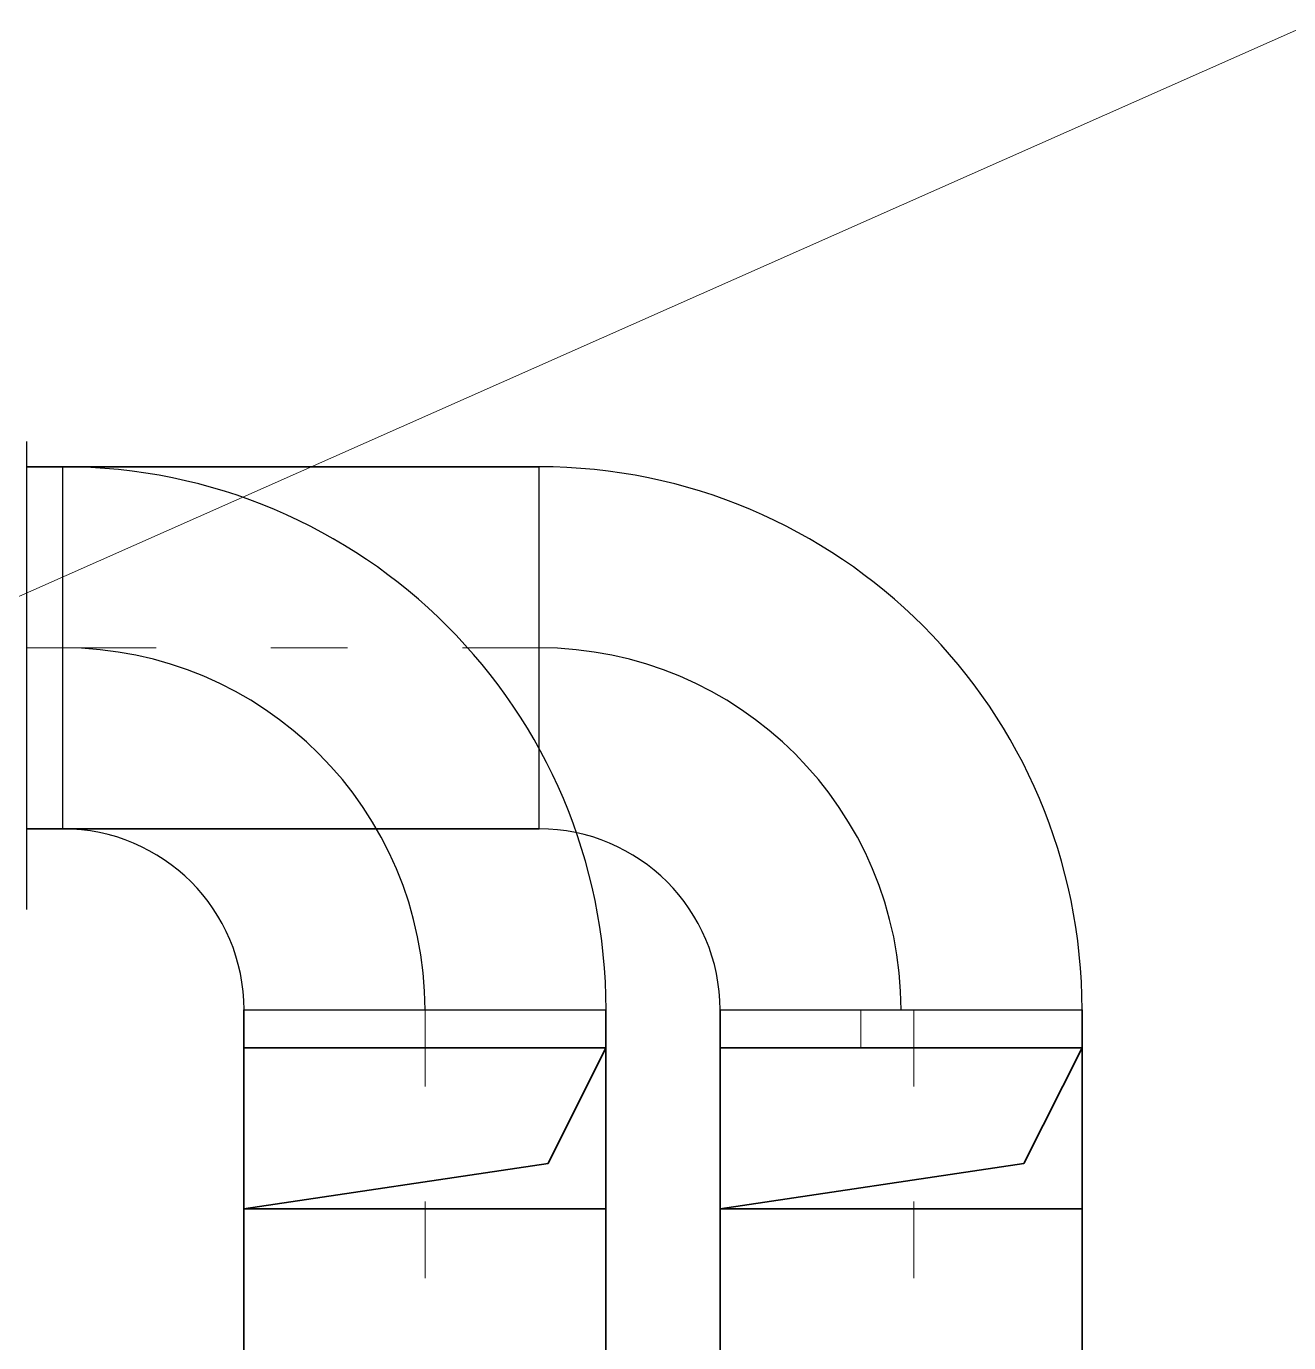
# Model space of a CAD drawing. Header units: inches. Extents: x 23 to 100097, y 11 to 104145.
# Drawn here: x 12442 to 14420, y 67154 to 69216 of the extents above; entities that cross this region are included whole.
import ezdxf

# ---------------------------------------------------------------- set-up
doc = ezdxf.new("R2010")
doc.units = ezdxf.units.IN
doc.header["$MEASUREMENT"] = 0
doc.linetypes.add('ACAD_ISO03W100', pattern=[30, 12, -18])
doc.layers.add('Divar', color=7, linetype='Continuous', lineweight=25)
doc.layers.add('TEKST', color=7, linetype='Continuous')
doc.layers.add('VRV MUSA', color=5, linetype='Continuous')

msp = doc.modelspace()

# ---------------------------------------------------------------- linework, layer by layer
at = {"color": 3, "ltscale": 500}
for p, q in [((12499.8, 67958.8), (12499.8, 68525.9)), ((12783.3, 67675.2), (13350.4, 67675.2))]:
    msp.add_line(p, q, dxfattribs=at)
at = {"color": 5, "ltscale": 500}
for p, q in [((13245.5, 67958.8), (13245.5, 68525.9)), ((13529, 67675.2), (14096.1, 67675.2))]:
    msp.add_line(p, q, dxfattribs=at)
at = {"color": 3, "ltscale": 500}
for radius in [850.7, 567.1, 283.6]:
    msp.add_arc((12499.8, 67675.2), radius, 0, 90, dxfattribs=at)
at = {"color": 5, "ltscale": 500}
for radius in [850.7, 567.1, 283.6]:
    msp.add_arc((13245.5, 67675.2), radius, 0, 90, dxfattribs=at)
at = {"layer": 'Divar'}
msp.add_line((12442.4, 68565.3), (12442.4, 67832.5), dxfattribs=at)
at = {"layer": 'TEKST', "color": 3, "lineweight": 35, "ltscale": 0.95}
for p, q in [((12499.8, 68525.9), (12442.4, 68525.9)), ((12499.8, 67958.8), (12442.4, 67958.8)), ((12783.3, 67675.2), (12783.3, 63955.9)), ((12783.3, 67615.8), (12783.3, 67675.2)), ((13350.4, 67675.2), (13350.4, 63955.9)), ((13350.4, 67615.8), (13259.6, 67434.4)), ((13259.6, 67434.4), (12783.3, 67363.7))]:
    msp.add_line(p, q, dxfattribs=at)
at = {"layer": 'TEKST', "color": 5, "lineweight": 35, "ltscale": 0.95}
for p, q in [((13245.5, 68525.9), (12442.4, 68525.9)), ((13245.5, 67958.8), (12442.4, 67958.8)), ((13529, 67675.2), (13529, 63955.9)), ((13529, 67615.8), (13529, 67675.2)), ((14096.1, 67675.2), (14096.1, 63955.9)), ((14096.1, 67615.8), (14004.8, 67434.4)), ((14004.8, 67434.4), (13529, 67363.7))]:
    msp.add_line(p, q, dxfattribs=at)
at = {"layer": 'TEKST', "color": 3, "linetype": 'ACAD_ISO03W100', "lineweight": 9, "ltscale": 10}
for p, q in [((12499.8, 68242.3), (12442.4, 68242.3)), ((13066.9, 67675.2), (13066.9, 63955.9))]:
    msp.add_line(p, q, dxfattribs=at)
at = {"layer": 'TEKST', "color": 5, "linetype": 'ACAD_ISO03W100', "lineweight": 9, "ltscale": 10}
for p, q in [((13245.5, 68242.3), (12442.4, 68242.3)), ((13749.6, 67615.8), (13749.6, 67675.2)), ((13832.8, 67675.2), (13832.8, 63955.9))]:
    msp.add_line(p, q, dxfattribs=at)
at = {"layer": 'TEKST', "color": 3, "lineweight": 35, "ltscale": 0.95}
msp.add_lwpolyline([(13350.4, 67615.8), (13350.4, 67363.7), (12783.3, 67363.7), (12783.3, 67615.8)], close=True, dxfattribs=at)
at = {"layer": 'TEKST', "color": 5, "lineweight": 35, "ltscale": 0.95}
msp.add_lwpolyline([(14096.1, 67615.8), (14096.1, 67363.7), (13529, 67363.7), (13529, 67615.8)], close=True, dxfattribs=at)
at = {"layer": 'VRV MUSA', "color": 0, "linetype": 'ByBlock', "lineweight": 0, "ltscale": 1.55}
msp.add_line((14444.5, 69215.8), (11615.5, 67961.8, 0), dxfattribs=at)

doc.saveas('drawing.dxf')
